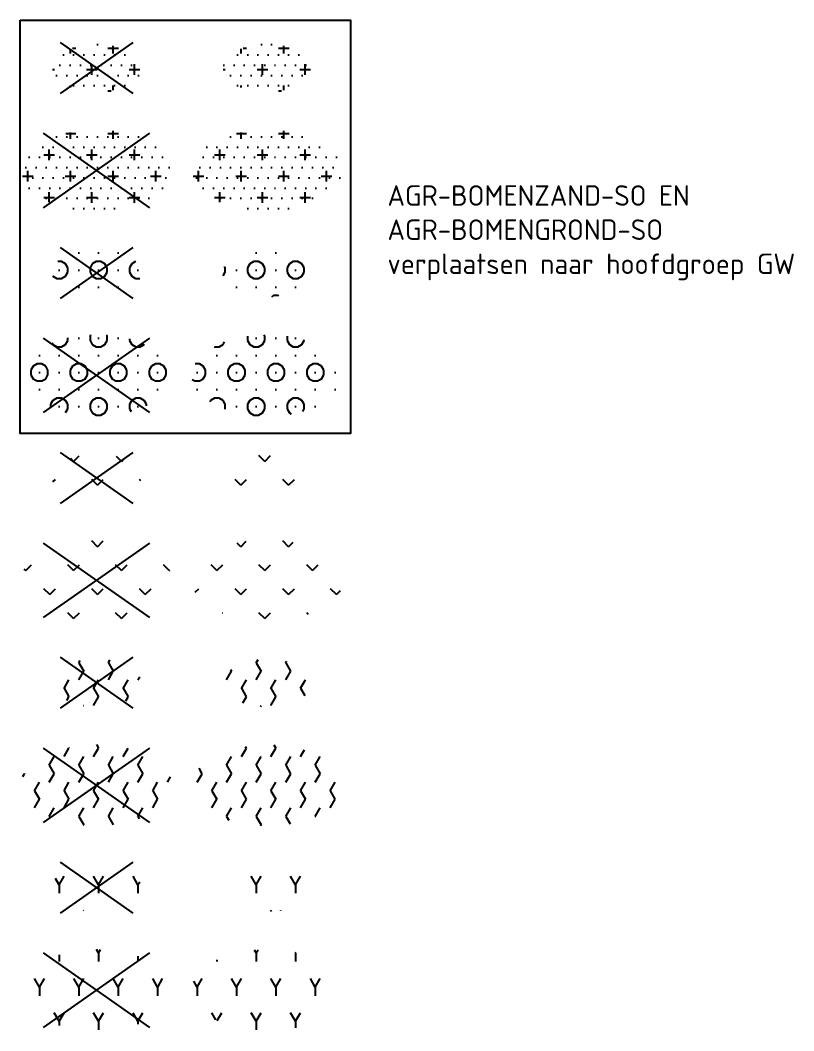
# Model space of a CAD drawing. Header units: metres. Extents: x 58.8 to 88.2, y 198.9 to 238.
# Drawn here: x 76.22 to 87.55, y 201.86 to 216.66 of the extents above; entities that cross this region are included whole.
import ezdxf
from ezdxf.enums import TextEntityAlignment as Align

# ---------------------------------------------------------------- set-up
doc = ezdxf.new("R2010")
doc.units = ezdxf.units.M
doc.layers.get('0').update_dxf_attribs({"lineweight": 25})
doc.layers.add('gewijzigd_rond2', color=4, linetype='Continuous', lineweight=25)
doc.layers.add('V-WE-OG-T18', color=10, linetype='Continuous', lineweight=25)
doc.styles.add('NLCS-ISO', font='NLCS-ISO.ttf')
doc.styles.add('NLCS-ISO-ANNOTATIEF-T18', font='NLCS-ISO.ttf', dxfattribs={"height": 1.8})
pattern_1 = [(59.99999999999999, (0, 0), (-1.443376009461096, 2.499999417187365), [0.7216899999999999, -2.165065]), (120, (0, 0), (-2.886751009461097, -5.828126352636076e-07), [0.7216899999999998, -2.165065]), (270, (0, 0), (1.443375, -2.5), [0.625, -4.375])]
pattern_2 = [(59.99999999999999, (0, 0), (-1.082532632095822, 1.874998480358768), [0.7216899999999999, -1.443375]), (59.99999999999999, (0, 1.25), (-1.082532632095822, 1.874998480358768), [0.7216899999999999, -1.443375]), (300.0000000000001, (0, 1.25), (2.165062632095823, 1.519641231961799e-06), [0.7216899999999999, -1.443375])]
pattern_3 = [(45, (0, 0), (-1.749983217419527, 1.749983217419527), [0.6, -1.87485]), (135, (0, 0), (-1.749983217419527, -1.749983217419527), [0.6, -1.87485])]
pattern_4 = [(45, (0, 1), (-1.749983217419527, 1.749983217419527), [0.6, -1.87485]), (135, (0, 1), (-1.749983217419527, -1.749983217419527), [0.6, -1.87485])]
pattern_5 = [(0, (0, 0), (0, 1.25), [0, -1.443375]), (0, (-0.16747, -0.625), (1.443375, 2.5), [0.33494, -2.55181]), (29.99999999999999, (0.16747, -0.625), (1.443376009461097, 2.499999417187364), [0.33494, -4.66506]), (59.99999999999999, (0.45753, -0.45753), (-1.443376009461096, 2.499999417187365), [0.33494, -2.55181]), (90, (0.625, -0.16747), (-1.443375, 2.5), [0.33494, -4.66506]), (120, (0.625, 0.16747), (-2.886751009461097, -5.828126352636076e-07), [0.33494, -2.551809999999999]), (150, (0.45753, 0.45753), (-2.886751009461097, 5.828126354856522e-07), [0.33494, -4.66506]), (180, (0.16747, 0.625), (-1.443375, -2.5), [0.33494, -2.55181]), (210, (-0.16747, 0.625), (-1.443376009461096, -2.499999417187365), [0.33494, -4.66506]), (240, (-0.45753, 0.45753), (1.443376009461096, -2.499999417187365), [0.33494, -2.55181]), (270, (-0.625, 0.16747), (1.443375, -2.5), [0.33494, -4.66506]), (300.0000000000001, (-0.625, -0.16747), (2.886751009461097, 5.82812636151786e-07), [0.33494, -2.55181]), (329.9999999999999, (-0.45753, -0.45753), (2.886751009461097, -5.82812637262009e-07), [0.33494, -4.66506])]
pattern_6 = [(0, (0, 0), (0.25, 0.75), [0, -0.75]), (0, (0, 0), (1.5625, 1.5625), [0.78125, -2.34375]), (90, (0.390625, -0.390625), (-1.5625, 1.5625), [0.78125, -2.34375])]

# ---------------------------------------------------------------- blocks, each defined once
blk = doc.blocks.new('SGR-BEPLANTING_SOORT_01-SO')
h = blk.add_hatch()
h.set_pattern_fill('AGR-BEPLANTING_SOORT_01-SO', color=256, scale=0.5, pattern_type=2)
h.set_pattern_definition(pattern_1)
edge = h.paths.add_edge_path()
edge.add_ellipse((0, 0), major_axis=(5.525, -1.448093291249779e-15), ratio=0.5384615384692354, start_angle=0, end_angle=359.9999999999999)
at = {"style": 'NLCS-ISO'}
blk.add_attdef('TYPE', text='', height=1.8, dxfattribs=at).set_placement((6.525, -1.446759378964657e-15), align=Align.MIDDLE_LEFT)
blk = doc.blocks.new('SGR-BEPLANTING_SOORT_01_KL-SO')
h = blk.add_hatch()
h.set_pattern_fill('AGR-BEPLANTING_SOORT_01-SO', color=256, scale=0.5, pattern_type=2)
h.set_pattern_definition(pattern_1)
edge = h.paths.add_edge_path()
edge.add_ellipse((0, 0), major_axis=(3.25, -8.51819583088105e-16), ratio=0.5384615384692354, start_angle=0, end_angle=359.9999999999999)
at = {"style": 'NLCS-ISO'}
blk.add_attdef('TYPE', text='', height=1.8, dxfattribs=at).set_placement((4.25, -1.446759378964657e-15), align=Align.MIDDLE_LEFT)
blk = doc.blocks.new('SGR-BEPLANTING_SOORT_02-SO')
h = blk.add_hatch()
h.set_pattern_fill('AGR-BEPLANTING_SOORT_02-SO', color=256, scale=0.5, pattern_type=2)
h.set_pattern_definition(pattern_2)
edge = h.paths.add_edge_path()
edge.add_ellipse((0, 0), major_axis=(5.525, -1.448093291249779e-15), ratio=0.5384615384692354, start_angle=0, end_angle=359.9999999999999)
at = {"style": 'NLCS-ISO'}
blk.add_attdef('TYPE', text='', height=1.8, dxfattribs=at).set_placement((6.525, -1.446759378964657e-15), align=Align.MIDDLE_LEFT)
blk = doc.blocks.new('SGR-BEPLANTING_SOORT_02_KL-SO')
h = blk.add_hatch()
h.set_pattern_fill('AGR-BEPLANTING_SOORT_02-SO', color=256, scale=0.5, pattern_type=2)
h.set_pattern_definition(pattern_2)
edge = h.paths.add_edge_path()
edge.add_ellipse((0, 0), major_axis=(3.25, -8.51819583088105e-16), ratio=0.5384615384692354, start_angle=0, end_angle=359.9999999999999)
at = {"style": 'NLCS-ISO'}
blk.add_attdef('TYPE', text='', height=1.8, dxfattribs=at).set_placement((4.25, -1.446759378964657e-15), align=Align.MIDDLE_LEFT)
blk = doc.blocks.new('SGR-BOLLEN-SO')
h = blk.add_hatch()
h.set_pattern_fill('AGR-BOLLEN-SO', color=256, pattern_type=2)
h.set_pattern_definition(pattern_3)
edge = h.paths.add_edge_path()
edge.add_ellipse((0, 0), major_axis=(5.525, -1.448093291249779e-15), ratio=0.5384615384692354, start_angle=0, end_angle=359.9999999999999)
at = {"style": 'NLCS-ISO'}
blk.add_attdef('TYPE', text='', height=1.8, dxfattribs=at).set_placement((6.525, -1.446759378964657e-15), align=Align.MIDDLE_LEFT)
blk = doc.blocks.new('SGR-BOLLEN_KL-SO')
h = blk.add_hatch()
h.set_pattern_fill('AGR-BOLLEN-SO', color=256, pattern_type=2)
h.set_pattern_definition(pattern_4)
edge = h.paths.add_edge_path()
edge.add_ellipse((0, 0), major_axis=(3.25, -8.51819583088105e-16), ratio=0.5384615384692354, start_angle=0, end_angle=359.9999999999999)
at = {"style": 'NLCS-ISO'}
blk.add_attdef('TYPE', text='', height=1.8, dxfattribs=at).set_placement((4.25, -1.446759378964657e-15), align=Align.MIDDLE_LEFT)
blk = doc.blocks.new('SGR-BOMENGROND-SO')
h = blk.add_hatch()
h.set_pattern_fill('AGR-BOMENGROND-SO', color=256, scale=0.5, pattern_type=2)
h.set_pattern_definition(pattern_5)
edge = h.paths.add_edge_path()
edge.add_ellipse((0, 0), major_axis=(5.525, -1.448093291249779e-15), ratio=0.5384615384692354, start_angle=0, end_angle=359.9999999999999)
at = {"style": 'NLCS-ISO'}
blk.add_attdef('TYPE', text='', height=1.8, dxfattribs=at).set_placement((6.525, -1.446759378964657e-15), align=Align.MIDDLE_LEFT)
blk = doc.blocks.new('SGR-BOMENGROND_KL-SO')
h = blk.add_hatch()
h.set_pattern_fill('AGR-BOMENGROND-SO', color=256, scale=0.5, pattern_type=2)
h.set_pattern_definition(pattern_5)
edge = h.paths.add_edge_path()
edge.add_ellipse((0, 0), major_axis=(3.25, -8.51819583088105e-16), ratio=0.5384615384692354, start_angle=0, end_angle=359.9999999999999)
at = {"style": 'NLCS-ISO'}
blk.add_attdef('TYPE', text='', height=1.8, dxfattribs=at).set_placement((4.25, -1.446759378964657e-15), align=Align.MIDDLE_LEFT)
blk = doc.blocks.new('SGR-BOMENZAND-SO')
h = blk.add_hatch()
h.set_pattern_fill('AGR-BOMENZAND-SO', color=256, scale=0.5, pattern_type=2)
h.set_pattern_definition(pattern_6)
edge = h.paths.add_edge_path()
edge.add_ellipse((0, 0), major_axis=(-5.525, 2.791901562686052e-15), ratio=0.5384615384692354, start_angle=0, end_angle=359.9999999999999)
at = {"style": 'NLCS-ISO'}
blk.add_attdef('TYPE', text='', height=1.8, dxfattribs=at).set_placement((6.525, -1.446759378964657e-15), align=Align.MIDDLE_LEFT)
blk = doc.blocks.new('SGR-BOMENZAND_KL-SO')
h = blk.add_hatch()
h.set_pattern_fill('AGR-BOMENZAND-SO', color=256, scale=0.5, pattern_type=2)
h.set_pattern_definition(pattern_6)
edge = h.paths.add_edge_path()
edge.add_ellipse((0, 0), major_axis=(-3.25, 1.642295036874148e-15), ratio=0.5384615384692354, start_angle=0, end_angle=359.9999999999999)
at = {"style": 'NLCS-ISO'}
blk.add_attdef('TYPE', text='', height=1.8, dxfattribs=at).set_placement((4.25, -1.446759378964657e-15), align=Align.MIDDLE_LEFT)
blk = doc.blocks.new('V-SGR-BEPLANTING_SOORT_01-SO')
h = blk.add_hatch()
h.set_pattern_fill('AGR-BEPLANTING_SOORT_01-SO', color=256, scale=0.5, pattern_type=2)
h.set_pattern_definition(pattern_1)
edge = h.paths.add_edge_path()
edge.add_ellipse((0, 0), major_axis=(5.525, -1.448093291249779e-15), ratio=0.5384615384692354, start_angle=0, end_angle=359.9999999999999)
for p, q in [((-3.890972210372713, -2.724488072667468), (3.890972210372711, 2.724488072667468)), ((3.890972210372712, -2.724488072667467), (-3.890972210372712, 2.724488072667468))]:
    blk.add_line(p, q)
at = {"style": 'NLCS-ISO'}
blk.add_attdef('TYPE', text='', height=1.8, dxfattribs=at).set_placement((6.525, -1.446759378964657e-15), align=Align.MIDDLE_LEFT)
blk = doc.blocks.new('V-SGR-BEPLANTING_SOORT_01_KL-SO')
h = blk.add_hatch()
h.set_pattern_fill('AGR-BEPLANTING_SOORT_01-SO', color=256, scale=0.5, pattern_type=2)
h.set_pattern_definition(pattern_1)
edge = h.paths.add_edge_path()
edge.add_ellipse((0, 0), major_axis=(3.25, -8.51819583088105e-16), ratio=0.5384615384692354, start_angle=0, end_angle=359.9999999999999)
for p, q in [((-2.662244143939224, -1.864123418140899), (2.662244143939223, 1.864123418140899)), ((2.662244143939223, -1.864123418140899), (-2.662244143939225, 1.864123418140899))]:
    blk.add_line(p, q)
at = {"style": 'NLCS-ISO'}
blk.add_attdef('TYPE', text='', height=1.8, dxfattribs=at).set_placement((4.25, -1.446759378964657e-15), align=Align.MIDDLE_LEFT)
blk = doc.blocks.new('V-SGR-BEPLANTING_SOORT_02-SO')
h = blk.add_hatch()
h.set_pattern_fill('AGR-BEPLANTING_SOORT_02-SO', color=256, scale=0.5, pattern_type=2)
h.set_pattern_definition(pattern_2)
edge = h.paths.add_edge_path()
edge.add_ellipse((0, 0), major_axis=(5.525, -1.448093291249779e-15), ratio=0.5384615384692354, start_angle=0, end_angle=359.9999999999999)
for p, q in [((-3.890972210372713, -2.724488072667468), (3.890972210372711, 2.724488072667468)), ((3.890972210372712, -2.724488072667467), (-3.890972210372712, 2.724488072667468))]:
    blk.add_line(p, q)
at = {"style": 'NLCS-ISO'}
blk.add_attdef('TYPE', text='', height=1.8, dxfattribs=at).set_placement((6.525, -1.446759378964657e-15), align=Align.MIDDLE_LEFT)
blk = doc.blocks.new('V-SGR-BEPLANTING_SOORT_02_KL-SO')
h = blk.add_hatch()
h.set_pattern_fill('AGR-BEPLANTING_SOORT_02-SO', color=256, scale=0.5, pattern_type=2)
h.set_pattern_definition(pattern_2)
edge = h.paths.add_edge_path()
edge.add_ellipse((0, 0), major_axis=(3.25, -8.51819583088105e-16), ratio=0.5384615384692354, start_angle=0, end_angle=359.9999999999999)
for p, q in [((-2.662244143939224, -1.864123418140899), (2.662244143939223, 1.864123418140899)), ((2.662244143939223, -1.864123418140899), (-2.662244143939225, 1.864123418140899))]:
    blk.add_line(p, q)
at = {"style": 'NLCS-ISO'}
blk.add_attdef('TYPE', text='', height=1.8, dxfattribs=at).set_placement((4.25, -1.446759378964657e-15), align=Align.MIDDLE_LEFT)
blk = doc.blocks.new('V-SGR-BOLLEN-SO')
h = blk.add_hatch()
h.set_pattern_fill('AGR-BOLLEN-SO', color=256, pattern_type=2)
h.set_pattern_definition(pattern_3)
edge = h.paths.add_edge_path()
edge.add_ellipse((0, 0), major_axis=(5.525, -1.448093291249779e-15), ratio=0.5384615384692354, start_angle=0, end_angle=359.9999999999999)
for p, q in [((-3.890972210372713, -2.724488072667468), (3.890972210372711, 2.724488072667468)), ((3.890972210372712, -2.724488072667467), (-3.890972210372712, 2.724488072667468))]:
    blk.add_line(p, q)
at = {"style": 'NLCS-ISO'}
blk.add_attdef('TYPE', text='', height=1.8, dxfattribs=at).set_placement((6.525, -1.446759378964657e-15), align=Align.MIDDLE_LEFT)
blk = doc.blocks.new('V-SGR-BOLLEN_KL-SO')
h = blk.add_hatch()
h.set_pattern_fill('AGR-BOLLEN-SO', color=256, pattern_type=2)
h.set_pattern_definition(pattern_4)
edge = h.paths.add_edge_path()
edge.add_ellipse((0, 0), major_axis=(3.25, -8.51819583088105e-16), ratio=0.5384615384692354, start_angle=0, end_angle=359.9999999999999)
for p, q in [((-2.662244143939224, -1.864123418140899), (2.662244143939223, 1.864123418140899)), ((2.662244143939223, -1.864123418140899), (-2.662244143939225, 1.864123418140899))]:
    blk.add_line(p, q)
at = {"style": 'NLCS-ISO'}
blk.add_attdef('TYPE', text='', height=1.8, dxfattribs=at).set_placement((4.25, -1.446759378964657e-15), align=Align.MIDDLE_LEFT)
blk = doc.blocks.new('V-SGR-BOMENGROND-SO')
h = blk.add_hatch()
h.set_pattern_fill('AGR-BOMENGROND-SO', color=256, scale=0.5, pattern_type=2)
h.set_pattern_definition(pattern_5)
edge = h.paths.add_edge_path()
edge.add_ellipse((0, 0), major_axis=(5.525, -1.448093291249779e-15), ratio=0.5384615384692354, start_angle=0, end_angle=359.9999999999999)
for p, q in [((-3.890972210372713, -2.724488072667468), (3.890972210372711, 2.724488072667468)), ((3.890972210372712, -2.724488072667467), (-3.890972210372712, 2.724488072667468))]:
    blk.add_line(p, q)
at = {"style": 'NLCS-ISO'}
blk.add_attdef('TYPE', text='', height=1.8, dxfattribs=at).set_placement((6.525, -1.446759378964657e-15), align=Align.MIDDLE_LEFT)
blk = doc.blocks.new('V-SGR-BOMENGROND_KL-SO')
h = blk.add_hatch()
h.set_pattern_fill('AGR-BOMENGROND-SO', color=256, scale=0.5, pattern_type=2)
h.set_pattern_definition(pattern_5)
edge = h.paths.add_edge_path()
edge.add_ellipse((0, 0), major_axis=(3.25, -8.51819583088105e-16), ratio=0.5384615384692354, start_angle=0, end_angle=359.9999999999999)
for p, q in [((-2.662244143939224, -1.864123418140899), (2.662244143939223, 1.864123418140899)), ((2.662244143939223, -1.864123418140899), (-2.662244143939225, 1.864123418140899))]:
    blk.add_line(p, q)
at = {"style": 'NLCS-ISO'}
blk.add_attdef('TYPE', text='', height=1.8, dxfattribs=at).set_placement((4.25, -1.446759378964657e-15), align=Align.MIDDLE_LEFT)
blk = doc.blocks.new('V-SGR-BOMENZAND-SO')
h = blk.add_hatch()
h.set_pattern_fill('AGR-BOMENZAND-SO', color=256, scale=0.5, pattern_type=2)
h.set_pattern_definition(pattern_6)
edge = h.paths.add_edge_path()
edge.add_ellipse((0, 0), major_axis=(-5.525, 2.791901562686052e-15), ratio=0.5384615384692354, start_angle=0, end_angle=359.9999999999999)
for p, q in [((-3.890972210372713, -2.724488072667468), (3.890972210372711, 2.724488072667468)), ((3.890972210372712, -2.724488072667467), (-3.890972210372712, 2.724488072667468))]:
    blk.add_line(p, q)
at = {"style": 'NLCS-ISO'}
blk.add_attdef('TYPE', text='', height=1.8, dxfattribs=at).set_placement((6.525, -1.446759378964657e-15), align=Align.MIDDLE_LEFT)
blk = doc.blocks.new('V-SGR-BOMENZAND_KL-SO')
h = blk.add_hatch()
h.set_pattern_fill('AGR-BOMENZAND-SO', color=256, scale=0.5, pattern_type=2)
h.set_pattern_definition(pattern_6)
edge = h.paths.add_edge_path()
edge.add_ellipse((0, 0), major_axis=(-3.25, 1.642295036874148e-15), ratio=0.5384615384692354, start_angle=0, end_angle=359.9999999999999)
for p, q in [((-2.662244143939224, -1.864123418140899), (2.662244143939223, 1.864123418140899)), ((2.662244143939223, -1.864123418140899), (-2.662244143939225, 1.864123418140899))]:
    blk.add_line(p, q)
at = {"style": 'NLCS-ISO'}
blk.add_attdef('TYPE', text='', height=1.8, dxfattribs=at).set_placement((4.25, -1.446759378964657e-15), align=Align.MIDDLE_LEFT)

msp = doc.modelspace()

# ---------------------------------------------------------------- linework, layer by layer
msp.add_lwpolyline([(76.21743601153207, 216.6576403671664), (81.05709992687389, 216.6576403671664), (81.05709992687389, 210.6089329761799), (76.21743601153207, 210.6089329761799)], close=True)

# ---------------------------------------------------------------- block references
at = {"layer": 'gewijzigd_rond2', "xscale": 0.2, "yscale": 0.2, "zscale": 0.2}
for name, p in [('V-SGR-BOMENZAND_KL-SO', (77.33832886983282, 215.9566669630982)), ('SGR-BOMENZAND_KL-SO', (79.83832886983282, 215.9566669630982)), ('V-SGR-BOMENZAND-SO', (77.33832886983282, 214.4566669630982)), ('SGR-BOMENZAND-SO', (79.83832886983282, 214.4566669630982)), ('V-SGR-BOMENGROND_KL-SO', (77.33832886983282, 212.9566669630982)), ('SGR-BOMENGROND_KL-SO', (79.83832886983282, 212.9566669630982)), ('V-SGR-BOMENGROND-SO', (77.33832886983282, 211.4566669630982)), ('SGR-BOMENGROND-SO', (79.83832886983282, 211.4566669630982)), ('V-SGR-BOLLEN_KL-SO', (77.33832886983282, 209.9566669630982)), ('SGR-BOLLEN_KL-SO', (79.83832886983282, 209.9566669630982)), ('V-SGR-BOLLEN-SO', (77.33832886983282, 208.4566669630982)), ('SGR-BOLLEN-SO', (79.83832886983282, 208.4566669630982)), ('V-SGR-BEPLANTING_SOORT_02_KL-SO', (77.33832886983282, 206.9566669630982)), ('SGR-BEPLANTING_SOORT_02_KL-SO', (79.83832886983282, 206.9566669630982)), ('V-SGR-BEPLANTING_SOORT_02-SO', (77.33832886983282, 205.4566669630982)), ('SGR-BEPLANTING_SOORT_02-SO', (79.83832886983282, 205.4566669630982)), ('V-SGR-BEPLANTING_SOORT_01_KL-SO', (77.33832886983282, 203.9566669630982)), ('SGR-BEPLANTING_SOORT_01_KL-SO', (79.83832886983282, 203.9566669630982)), ('V-SGR-BEPLANTING_SOORT_01-SO', (77.33832886983282, 202.4566669630982)), ('SGR-BEPLANTING_SOORT_01-SO', (79.83832886983282, 202.4566669630982))]:
    msp.add_blockref(name, p, dxfattribs=at)

# ---------------------------------------------------------------- texts
at = {"layer": 'V-WE-OG-T18', "insert": (81.59750976110742, 213.5456062324166), "char_height": 0.3, "width": 6.24828126133813, "attachment_point": 4, "style": 'NLCS-ISO-ANNOTATIEF-T18'}
msp.add_mtext('AGR-BOMENZAND-SO EN AGR-BOMENGROND-SO verplaatsen naar hoofdgroep GW', dxfattribs=at)

doc.saveas('drawing.dxf')
